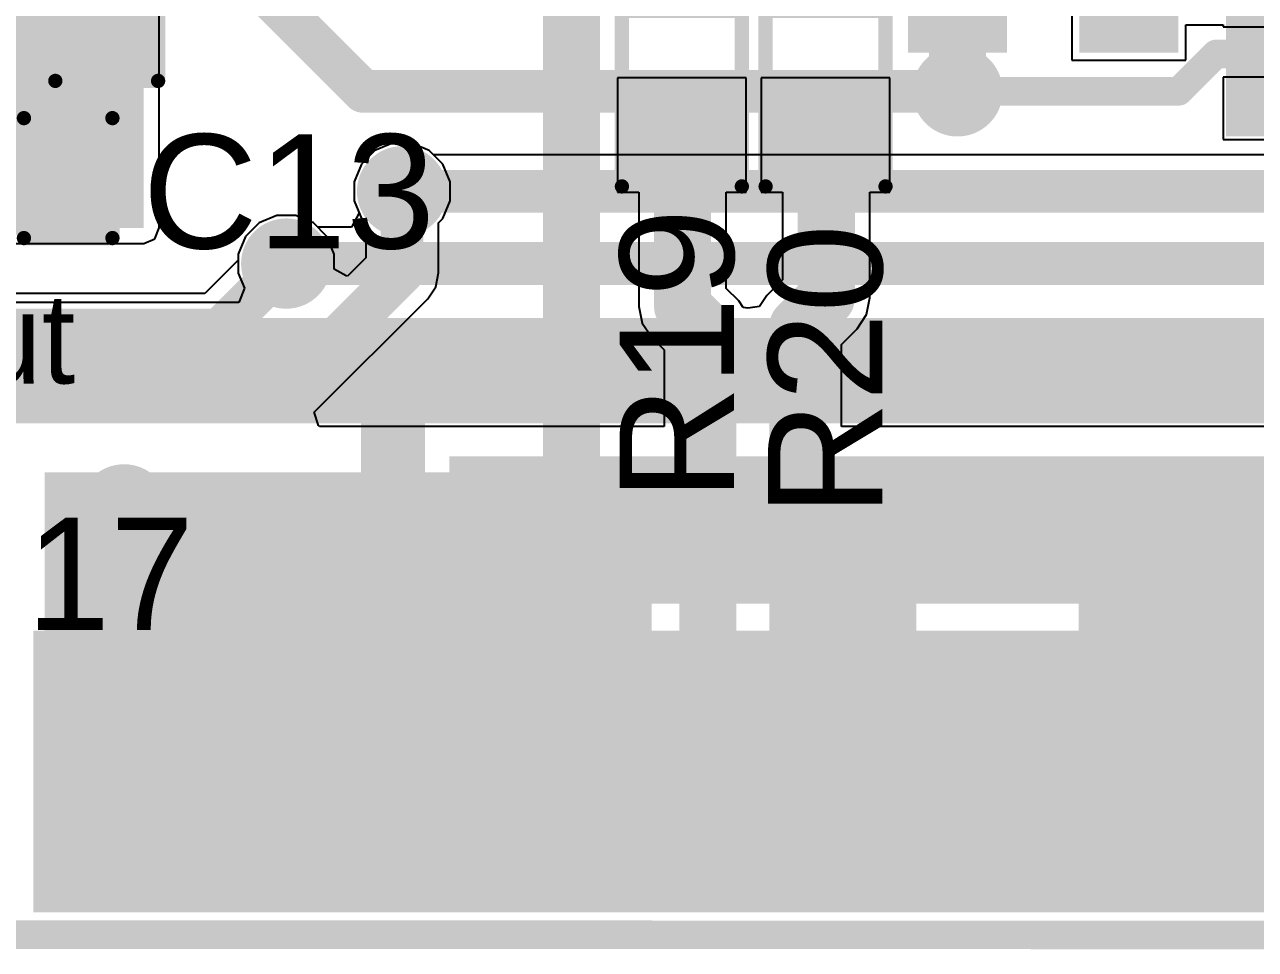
# Model space of a CAD drawing. Header units: millimetres. Extents: x 0 to 1.61, y -0.14 to 2.35.
# Drawn here: x 0.5442 to 0.9752, y -0.1371 to 0.1867 of the extents above; entities that cross this region are included whole.
import ezdxf

# ---------------------------------------------------------------- set-up
doc = ezdxf.new("R2010")
doc.units = ezdxf.units.MM
doc.header["$MEASUREMENT"] = 0
for name, color, linetype in [('BottomLayer', 5, 'Continuous'), ('BottomPaste', 16, 'Continuous'), ('BottomSolder', 6, 'Continuous'), ('Mechanical2', 216, 'Continuous'), ('TopLayer', 1, 'Continuous'), ('TopOverlay', 2, 'Continuous'), ('TopPaste', 8, 'Continuous'), ('TopSolder', 216, 'Continuous'), ('ViaHoleLayer', 16, 'Continuous')]:
    doc.layers.add(name, color=color, linetype=linetype)
doc.styles.add('Arial', font='', dxfattribs={"height": 0.2})
doc.styles.get('Arial').set_extended_font_data('Arial')

# ---------------------------------------------------------------- blocks, each defined once
blk = doc.blocks.new('C___0603_B_5')
at = {"layer": 'BottomLayer'}
for points in [[(-0.045, -0.0175), (-0.045, 0.0175), (-0.015, 0.0175), (-0.015, -0.0175)], [(0.015, -0.0175), (0.015, 0.0175), (0.045, 0.0175), (0.045, -0.0175)]]:
    blk.add_hatch(color=5, dxfattribs=at).paths.add_polyline_path(points)
at = {"layer": 'BottomPaste'}
for points in [[(-0.045, -0.0175), (-0.045, 0.0175), (-0.015, 0.0175), (-0.015, -0.0175)], [(0.015, -0.0175), (0.015, 0.0175), (0.045, 0.0175), (0.045, -0.0175)]]:
    blk.add_hatch(color=16, dxfattribs=at).paths.add_polyline_path(points)
at = {"layer": 'BottomSolder'}
for points in [[(-0.04736, -0.01986), (-0.04736, 0.01986), (-0.01264, 0.01986), (-0.01264, -0.01986)], [(0.01264, -0.01986), (0.01264, 0.01986), (0.04736, 0.01986), (0.04736, -0.01986)]]:
    blk.add_hatch(color=6, dxfattribs=at).paths.add_polyline_path(points)
blk = doc.blocks.new('R___0603_6')
at = {"layer": 'TopLayer'}
for points in [[(-0.015, 0.0175), (-0.015, -0.0175), (-0.045, -0.0175), (-0.045, 0.0175)], [(0.045, 0.0175), (0.045, -0.0175), (0.015, -0.0175), (0.015, 0.0175)]]:
    blk.add_hatch(color=1, dxfattribs=at).paths.add_polyline_path(points)
at = {"layer": 'TopPaste'}
for points in [[(-0.015, 0.0175), (-0.015, -0.0175), (-0.045, -0.0175), (-0.045, 0.0175)], [(0.045, 0.0175), (0.045, -0.0175), (0.015, -0.0175), (0.015, 0.0175)]]:
    blk.add_hatch(color=8, dxfattribs=at).paths.add_polyline_path(points)
at = {"layer": 'TopSolder'}
for points in [[(-0.011, 0.0215), (-0.011, -0.0215), (-0.049, -0.0215), (-0.049, 0.0215)], [(0.049, 0.0215), (0.049, -0.0215), (0.011, -0.0215), (0.011, 0.0215)]]:
    blk.add_hatch(color=216, dxfattribs=at).paths.add_polyline_path(points)
at = {"layer": 'TopOverlay', "const_width": 0.005}
for points in [[(-0.048, 0.021), (-0.048, -0.021)], [(-0.048, 0.021), (0.048, 0.021)], [(0.048, 0.021), (0.048, -0.021)], [(-0.048, -0.021), (0.048, -0.021)]]:
    blk.add_lwpolyline(points, dxfattribs=at)
at = {"layer": 'TopOverlay', "const_width": 0.0025}
for points in [[(-0.04925, 0.021, 1), (-0.04675, 0.021, 1)], [(-0.04925, 0.021, 1), (-0.04675, 0.021, 1)], [(0.04675, 0.021, 1), (0.04925, 0.021, 1)], [(0.04675, 0.021, 1), (0.04925, 0.021, 1)], [(-0.04925, -0.021, 1), (-0.04675, -0.021, 1)], [(-0.04925, -0.021, 1), (-0.04675, -0.021, 1)], [(0.04675, -0.021, 1), (0.04925, -0.021, 1)], [(0.04675, -0.021, 1), (0.04925, -0.021, 1)]]:
    blk.add_lwpolyline(points, format="xyb", close=True, dxfattribs=at)
blk = doc.blocks.new('R___0603_7')
at = {"layer": 'TopLayer'}
for points in [[(-0.015, 0.0175), (-0.015, -0.0175), (-0.045, -0.0175), (-0.045, 0.0175)], [(0.045, 0.0175), (0.045, -0.0175), (0.015, -0.0175), (0.015, 0.0175)]]:
    blk.add_hatch(color=1, dxfattribs=at).paths.add_polyline_path(points)
at = {"layer": 'TopPaste'}
for points in [[(-0.015, 0.0175), (-0.015, -0.0175), (-0.045, -0.0175), (-0.045, 0.0175)], [(0.045, 0.0175), (0.045, -0.0175), (0.015, -0.0175), (0.015, 0.0175)]]:
    blk.add_hatch(color=8, dxfattribs=at).paths.add_polyline_path(points)
at = {"layer": 'TopSolder'}
for points in [[(-0.011, 0.0215), (-0.011, -0.0215), (-0.049, -0.0215), (-0.049, 0.0215)], [(0.049, 0.0215), (0.049, -0.0215), (0.011, -0.0215), (0.011, 0.0215)]]:
    blk.add_hatch(color=216, dxfattribs=at).paths.add_polyline_path(points)
at = {"layer": 'TopOverlay', "const_width": 0.005}
for points in [[(-0.048, 0.021), (-0.048, -0.021)], [(-0.048, 0.021), (0.048, 0.021)], [(0.048, 0.021), (0.048, -0.021)], [(-0.048, -0.021), (0.048, -0.021)]]:
    blk.add_lwpolyline(points, dxfattribs=at)
at = {"layer": 'TopOverlay', "const_width": 0.0025}
for points in [[(-0.04925, 0.021, 1), (-0.04675, 0.021, 1)], [(-0.04925, 0.021, 1), (-0.04675, 0.021, 1)], [(0.04675, 0.021, 1), (0.04925, 0.021, 1)], [(0.04675, 0.021, 1), (0.04925, 0.021, 1)], [(-0.04925, -0.021, 1), (-0.04675, -0.021, 1)], [(-0.04925, -0.021, 1), (-0.04675, -0.021, 1)], [(0.04675, -0.021, 1), (0.04925, -0.021, 1)], [(0.04675, -0.021, 1), (0.04925, -0.021, 1)]]:
    blk.add_lwpolyline(points, format="xyb", close=True, dxfattribs=at)
blk = doc.blocks.new('C___0603_8')
at = {"layer": 'TopLayer'}
for points in [[(-0.015, 0.0175), (-0.015, -0.0175), (-0.045, -0.0175), (-0.045, 0.0175)], [(0.045, 0.0175), (0.045, -0.0175), (0.015, -0.0175), (0.015, 0.0175)]]:
    blk.add_hatch(color=1, dxfattribs=at).paths.add_polyline_path(points)
at = {"layer": 'TopPaste'}
for points in [[(-0.015, 0.0175), (-0.015, -0.0175), (-0.045, -0.0175), (-0.045, 0.0175)], [(0.045, 0.0175), (0.045, -0.0175), (0.015, -0.0175), (0.015, 0.0175)]]:
    blk.add_hatch(color=8, dxfattribs=at).paths.add_polyline_path(points)
at = {"layer": 'TopSolder'}
for points in [[(-0.01264, 0.01986), (-0.01264, -0.01986), (-0.04736, -0.01986), (-0.04736, 0.01986)], [(0.04736, 0.01986), (0.04736, -0.01986), (0.01264, -0.01986), (0.01264, 0.01986)]]:
    blk.add_hatch(color=216, dxfattribs=at).paths.add_polyline_path(points)
at = {"layer": 'TopOverlay', "const_width": 0.005}
for points in [[(-0.049, 0.021), (-0.018, 0.021)], [(-0.049, -0.021), (-0.049, 0.021)], [(0.018, 0.021), (0.049, 0.021)], [(0.049, -0.021), (0.049, 0.021)], [(-0.049, -0.021), (-0.018, -0.021)], [(0.018, -0.021), (0.049, -0.021)]]:
    blk.add_lwpolyline(points, dxfattribs=at)
at = {"layer": 'TopOverlay', "const_width": 0.0025}
for points in [[(-0.05025, 0.021, 1), (-0.04775, 0.021, 1)], [(-0.05025, 0.021, 1), (-0.04775, 0.021, 1)], [(-0.01925, 0.021, 1), (-0.01675, 0.021, 1)], [(0.01675, 0.021, 1), (0.01925, 0.021, 1)], [(0.04775, 0.021, 1), (0.05025, 0.021, 1)], [(0.04775, 0.021, 1), (0.05025, 0.021, 1)], [(-0.05025, -0.021, 1), (-0.04775, -0.021, 1)], [(-0.05025, -0.021, 1), (-0.04775, -0.021, 1)], [(-0.01925, -0.021, 1), (-0.01675, -0.021, 1)], [(0.01675, -0.021, 1), (0.01925, -0.021, 1)], [(0.04775, -0.021, 1), (0.05025, -0.021, 1)], [(0.04775, -0.021, 1), (0.05025, -0.021, 1)]]:
    blk.add_lwpolyline(points, format="xyb", close=True, dxfattribs=at)
blk = doc.blocks.new('MINI_PCIE_PAD_14')
at = {"layer": 'BottomLayer'}
for points in [[(0.38189, 0.04528), (0.40551, 0.04528), (0.40551, -0.04528), (0.38189, -0.04528)], [(0.41339, 0.04528), (0.43701, 0.04528), (0.43701, -0.04528), (0.41339, -0.04528)], [(0.44488, 0.04528), (0.4685, 0.04528), (0.4685, -0.04528), (0.44488, -0.04528)], [(0.47638, 0.04528), (0.5, 0.04528), (0.5, -0.04528), (0.47638, -0.04528)], [(0.50787, 0.04528), (0.5315, 0.04528), (0.5315, -0.04528), (0.50787, -0.04528)], [(0.53937, 0.04528), (0.56299, 0.04528), (0.56299, -0.04528), (0.53937, -0.04528)], [(0.57087, 0.04528), (0.59449, 0.04528), (0.59449, -0.04528), (0.57087, -0.04528)], [(0.60236, 0.04528), (0.62598, 0.04528), (0.62598, -0.04528), (0.60236, -0.04528)], [(0.63386, 0.04528), (0.65748, 0.04528), (0.65748, -0.04528), (0.63386, -0.04528)], [(0.66535, 0.04528), (0.68898, 0.04528), (0.68898, -0.04528), (0.66535, -0.04528)], [(0.69685, 0.04528), (0.72047, 0.04528), (0.72047, -0.04528), (0.69685, -0.04528)], [(0.72835, 0.04528), (0.75197, 0.04528), (0.75197, -0.04528), (0.72835, -0.04528)], [(0.75984, 0.04528), (0.78346, 0.04528), (0.78346, -0.04528), (0.75984, -0.04528)]]:
    blk.add_hatch(color=5, dxfattribs=at).paths.add_polyline_path(points)
at = {"layer": 'BottomPaste'}
for points in [[(0.38189, 0.04528), (0.40551, 0.04528), (0.40551, -0.04528), (0.38189, -0.04528)], [(0.41339, 0.04528), (0.43701, 0.04528), (0.43701, -0.04528), (0.41339, -0.04528)], [(0.44488, 0.04528), (0.4685, 0.04528), (0.4685, -0.04528), (0.44488, -0.04528)], [(0.47638, 0.04528), (0.5, 0.04528), (0.5, -0.04528), (0.47638, -0.04528)], [(0.50787, 0.04528), (0.5315, 0.04528), (0.5315, -0.04528), (0.50787, -0.04528)], [(0.53937, 0.04528), (0.56299, 0.04528), (0.56299, -0.04528), (0.53937, -0.04528)], [(0.57087, 0.04528), (0.59449, 0.04528), (0.59449, -0.04528), (0.57087, -0.04528)], [(0.60236, 0.04528), (0.62598, 0.04528), (0.62598, -0.04528), (0.60236, -0.04528)], [(0.63386, 0.04528), (0.65748, 0.04528), (0.65748, -0.04528), (0.63386, -0.04528)], [(0.66535, 0.04528), (0.68898, 0.04528), (0.68898, -0.04528), (0.66535, -0.04528)], [(0.69685, 0.04528), (0.72047, 0.04528), (0.72047, -0.04528), (0.69685, -0.04528)], [(0.72835, 0.04528), (0.75197, 0.04528), (0.75197, -0.04528), (0.72835, -0.04528)], [(0.75984, 0.04528), (0.78346, 0.04528), (0.78346, -0.04528), (0.75984, -0.04528)]]:
    blk.add_hatch(color=16, dxfattribs=at).paths.add_polyline_path(points)
at = {"layer": 'BottomSolder'}
for points in [[(0.37789, 0.04928), (0.40951, 0.04928), (0.40951, -0.04928), (0.37789, -0.04928)], [(0.40939, 0.04928), (0.44101, 0.04928), (0.44101, -0.04928), (0.40939, -0.04928)], [(0.44088, 0.04928), (0.4725, 0.04928), (0.4725, -0.04928), (0.44088, -0.04928)], [(0.47238, 0.04928), (0.504, 0.04928), (0.504, -0.04928), (0.47238, -0.04928)], [(0.50387, 0.04928), (0.5355, 0.04928), (0.5355, -0.04928), (0.50387, -0.04928)], [(0.53537, 0.04928), (0.56699, 0.04928), (0.56699, -0.04928), (0.53537, -0.04928)], [(0.56687, 0.04928), (0.59849, 0.04928), (0.59849, -0.04928), (0.56687, -0.04928)], [(0.59836, 0.04928), (0.62998, 0.04928), (0.62998, -0.04928), (0.59836, -0.04928)], [(0.62986, 0.04928), (0.66148, 0.04928), (0.66148, -0.04928), (0.62986, -0.04928)], [(0.66135, 0.04928), (0.69298, 0.04928), (0.69298, -0.04928), (0.66135, -0.04928)], [(0.69285, 0.04928), (0.72447, 0.04928), (0.72447, -0.04928), (0.69285, -0.04928)], [(0.72435, 0.04928), (0.75597, 0.04928), (0.75597, -0.04928), (0.72435, -0.04928)], [(0.75584, 0.04928), (0.78746, 0.04928), (0.78746, -0.04928), (0.75584, -0.04928)], [(0.78734, 0.04928), (0.81896, 0.04928), (0.81896, -0.04928), (0.78734, -0.04928)]]:
    blk.add_hatch(color=6, dxfattribs=at).paths.add_polyline_path(points)
at = {"layer": 'TopLayer'}
for points in [[(0.36614, 0.04528), (0.38976, 0.04528), (0.38976, -0.04528), (0.36614, -0.04528)], [(0.39764, 0.04528), (0.42126, 0.04528), (0.42126, -0.04528), (0.39764, -0.04528)], [(0.42913, 0.04528), (0.45276, 0.04528), (0.45276, -0.04528), (0.42913, -0.04528)], [(0.46063, 0.04528), (0.48425, 0.04528), (0.48425, -0.04528), (0.46063, -0.04528)], [(0.49213, 0.04528), (0.51575, 0.04528), (0.51575, -0.04528), (0.49213, -0.04528)], [(0.52362, 0.04528), (0.54724, 0.04528), (0.54724, -0.04528), (0.52362, -0.04528)], [(0.55512, 0.04528), (0.57874, 0.04528), (0.57874, -0.04528), (0.55512, -0.04528)], [(0.58661, 0.04528), (0.61024, 0.04528), (0.61024, -0.04528), (0.58661, -0.04528)], [(0.61811, 0.04528), (0.64173, 0.04528), (0.64173, -0.04528), (0.61811, -0.04528)], [(0.64961, 0.04528), (0.67323, 0.04528), (0.67323, -0.04528), (0.64961, -0.04528)], [(0.70472, -0.04528), (0.6811, -0.04528), (0.6811, 0.04528), (0.70472, 0.04528)], [(0.73622, -0.04528), (0.7126, -0.04528), (0.7126, 0.04528), (0.73622, 0.04528)], [(0.76772, -0.04528), (0.74409, -0.04528), (0.74409, 0.04528), (0.76772, 0.04528)], [(0.79921, -0.04528), (0.77559, -0.04528), (0.77559, 0.04528), (0.79921, 0.04528)]]:
    blk.add_hatch(color=1, dxfattribs=at).paths.add_polyline_path(points)
at = {"layer": 'TopPaste'}
for points in [[(0.36614, 0.04528), (0.38976, 0.04528), (0.38976, -0.04528), (0.36614, -0.04528)], [(0.39764, 0.04528), (0.42126, 0.04528), (0.42126, -0.04528), (0.39764, -0.04528)], [(0.42913, 0.04528), (0.45276, 0.04528), (0.45276, -0.04528), (0.42913, -0.04528)], [(0.46063, 0.04528), (0.48425, 0.04528), (0.48425, -0.04528), (0.46063, -0.04528)], [(0.49213, 0.04528), (0.51575, 0.04528), (0.51575, -0.04528), (0.49213, -0.04528)], [(0.52362, 0.04528), (0.54724, 0.04528), (0.54724, -0.04528), (0.52362, -0.04528)], [(0.55512, 0.04528), (0.57874, 0.04528), (0.57874, -0.04528), (0.55512, -0.04528)], [(0.58661, 0.04528), (0.61024, 0.04528), (0.61024, -0.04528), (0.58661, -0.04528)], [(0.61811, 0.04528), (0.64173, 0.04528), (0.64173, -0.04528), (0.61811, -0.04528)], [(0.64961, 0.04528), (0.67323, 0.04528), (0.67323, -0.04528), (0.64961, -0.04528)], [(0.70472, -0.04528), (0.6811, -0.04528), (0.6811, 0.04528), (0.70472, 0.04528)], [(0.73622, -0.04528), (0.7126, -0.04528), (0.7126, 0.04528), (0.73622, 0.04528)], [(0.76772, -0.04528), (0.74409, -0.04528), (0.74409, 0.04528), (0.76772, 0.04528)], [(0.79921, -0.04528), (0.77559, -0.04528), (0.77559, 0.04528), (0.79921, 0.04528)]]:
    blk.add_hatch(color=8, dxfattribs=at).paths.add_polyline_path(points)
at = {"layer": 'TopSolder'}
for points in [[(0.36214, 0.04928), (0.39376, 0.04928), (0.39376, -0.04928), (0.36214, -0.04928)], [(0.39364, 0.04928), (0.42526, 0.04928), (0.42526, -0.04928), (0.39364, -0.04928)], [(0.42513, 0.04928), (0.45676, 0.04928), (0.45676, -0.04928), (0.42513, -0.04928)], [(0.45663, 0.04928), (0.48825, 0.04928), (0.48825, -0.04928), (0.45663, -0.04928)], [(0.48813, 0.04928), (0.51975, 0.04928), (0.51975, -0.04928), (0.48813, -0.04928)], [(0.51962, 0.04928), (0.55124, 0.04928), (0.55124, -0.04928), (0.51962, -0.04928)], [(0.55112, 0.04928), (0.58274, 0.04928), (0.58274, -0.04928), (0.55112, -0.04928)], [(0.58261, 0.04928), (0.61424, 0.04928), (0.61424, -0.04928), (0.58261, -0.04928)], [(0.61411, 0.04928), (0.64573, 0.04928), (0.64573, -0.04928), (0.61411, -0.04928)], [(0.64561, 0.04928), (0.67723, 0.04928), (0.67723, -0.04928), (0.64561, -0.04928)], [(0.70872, -0.04928), (0.6771, -0.04928), (0.6771, 0.04928), (0.70872, 0.04928)], [(0.74022, -0.04928), (0.7086, -0.04928), (0.7086, 0.04928), (0.74022, 0.04928)], [(0.77172, -0.04928), (0.74009, -0.04928), (0.74009, 0.04928), (0.77172, 0.04928)], [(0.80321, -0.04928), (0.77159, -0.04928), (0.77159, 0.04928), (0.80321, 0.04928)]]:
    blk.add_hatch(color=216, dxfattribs=at).paths.add_polyline_path(points)
at = {"layer": 'TopOverlay', "const_width": 0.005}
blk.add_lwpolyline([(0.34254, -0.05709), (0.97047, -0.05709)], dxfattribs=at)
at = {"layer": 'TopOverlay'}
blk.add_text('Cutout', height=0.031496, rotation=360, dxfattribs=at).set_placement((0.25272, 0.13587))
blk.add_text('17', height=0.03937, dxfattribs=at).set_placement((0.35981, 0.04952))
blk = doc.blocks.new('VSSOP_8_2_2_3_0_5__B_18')
at = {"layer": 'BottomLayer'}
for points in [[(-0.07677, 0.02362), (-0.07677, 0.03543), (-0.04528, 0.03543), (-0.04528, 0.02362)], [(0.04528, 0.02362), (0.04528, 0.03543), (0.07677, 0.03543), (0.07677, 0.02362)], [(-0.07677, 0.00394), (-0.07677, 0.01575), (-0.04528, 0.01575), (-0.04528, 0.00394)], [(0.04528, 0.00394), (0.04528, 0.01575), (0.07677, 0.01575), (0.07677, 0.00394)], [(-0.07677, -0.01575), (-0.07677, -0.00394), (-0.04528, -0.00394), (-0.04528, -0.01575)], [(0.04528, -0.01575), (0.04528, -0.00394), (0.07677, -0.00394), (0.07677, -0.01575)], [(-0.07677, -0.03543), (-0.07677, -0.02362), (-0.04528, -0.02362), (-0.04528, -0.03543)], [(0.04528, -0.03543), (0.04528, -0.02362), (0.07677, -0.02362), (0.07677, -0.03543)]]:
    blk.add_hatch(color=5, dxfattribs=at).paths.add_polyline_path(points)
at = {"layer": 'BottomPaste'}
for points in [[(-0.07677, 0.02362), (-0.07677, 0.03543), (-0.04528, 0.03543), (-0.04528, 0.02362)], [(0.04528, 0.02362), (0.04528, 0.03543), (0.07677, 0.03543), (0.07677, 0.02362)], [(-0.07677, 0.00394), (-0.07677, 0.01575), (-0.04528, 0.01575), (-0.04528, 0.00394)], [(0.04528, 0.00394), (0.04528, 0.01575), (0.07677, 0.01575), (0.07677, 0.00394)], [(-0.07677, -0.01575), (-0.07677, -0.00394), (-0.04528, -0.00394), (-0.04528, -0.01575)], [(0.04528, -0.01575), (0.04528, -0.00394), (0.07677, -0.00394), (0.07677, -0.01575)], [(-0.07677, -0.03543), (-0.07677, -0.02362), (-0.04528, -0.02362), (-0.04528, -0.03543)], [(0.04528, -0.03543), (0.04528, -0.02362), (0.07677, -0.02362), (0.07677, -0.03543)]]:
    blk.add_hatch(color=16, dxfattribs=at).paths.add_polyline_path(points)
at = {"layer": 'BottomSolder'}
for points in [[(-0.08077, 0.01962), (-0.08077, 0.03943), (-0.04128, 0.03943), (-0.04128, 0.01962)], [(0.04128, 0.01962), (0.04128, 0.03943), (0.08077, 0.03943), (0.08077, 0.01962)], [(-0.08077, -0.00006), (-0.08077, 0.01975), (-0.04128, 0.01975), (-0.04128, -0.00006)], [(0.04128, -0.00006), (0.04128, 0.01975), (0.08077, 0.01975), (0.08077, -0.00006)], [(-0.08077, -0.01975), (-0.08077, 0.00006), (-0.04128, 0.00006), (-0.04128, -0.01975)], [(0.04128, -0.01975), (0.04128, 0.00006), (0.08077, 0.00006), (0.08077, -0.01975)], [(-0.08077, -0.03943), (-0.08077, -0.01962), (-0.04128, -0.01962), (-0.04128, -0.03943)], [(0.04128, -0.03943), (0.04128, -0.01962), (0.08077, -0.01962), (0.08077, -0.03943)]]:
    blk.add_hatch(color=6, dxfattribs=at).paths.add_polyline_path(points)
blk = doc.blocks.new('SOT_723_37')
at = {"layer": 'TopLayer'}
for points in [[(-0.00984, 0.0315), (0.00984, 0.0315), (0.00984, 0.01378), (-0.00984, 0.01378)], [(-0.02559, -0.01378), (-0.00591, -0.01378), (-0.00591, -0.0315), (-0.02559, -0.0315)], [(0.00591, -0.01378), (0.02559, -0.01378), (0.02559, -0.0315), (0.00591, -0.0315)]]:
    blk.add_hatch(color=1, dxfattribs=at).paths.add_polyline_path(points)
at = {"layer": 'TopPaste'}
for points in [[(-0.00984, 0.0315), (0.00984, 0.0315), (0.00984, 0.01378), (-0.00984, 0.01378)], [(-0.02559, -0.01378), (-0.00591, -0.01378), (-0.00591, -0.0315), (-0.02559, -0.0315)], [(0.00591, -0.01378), (0.02559, -0.01378), (0.02559, -0.0315), (0.00591, -0.0315)]]:
    blk.add_hatch(color=8, dxfattribs=at).paths.add_polyline_path(points)
at = {"layer": 'TopSolder'}
for points in [[(-0.01384, 0.0355), (0.01384, 0.0355), (0.01384, 0.00978), (-0.01384, 0.00978)], [(-0.02959, -0.00978), (-0.00191, -0.00978), (-0.00191, -0.0355), (-0.02959, -0.0355)], [(0.00191, -0.00978), (0.02959, -0.00978), (0.02959, -0.0355), (0.00191, -0.0355)]]:
    blk.add_hatch(color=216, dxfattribs=at).paths.add_polyline_path(points)
at = {"layer": 'TopOverlay', "const_width": 0.005}
for points in [[(-0.025, -0.006), (-0.025, 0.025)], [(-0.015, 0.025), (-0.025, 0.025)], [(-0.025, -0.006), (-0.025, 0.025)], [(-0.015, 0.025), (-0.025, 0.025)], [(0.025, 0.025), (0.015, 0.025)], [(0.025, -0.006), (0.025, 0.025)], [(-0.037, -0.026), (-0.037, -0.016)], [(-0.032, -0.021), (-0.037, -0.016)], [(0.001, -0.016), (-0.001, -0.016)], [(-0.037, -0.026), (-0.032, -0.021)]]:
    blk.add_lwpolyline(points, dxfattribs=at)
at = {"layer": 'TopOverlay', "const_width": 0.0025}
for points in [[(-0.02625, 0.025, 1), (-0.02375, 0.025, 1)], [(-0.02625, 0.025, 1), (-0.02375, 0.025, 1)], [(-0.02625, 0.025, 1), (-0.02375, 0.025, 1)], [(-0.02625, 0.025, 1), (-0.02375, 0.025, 1)], [(-0.01625, 0.025, 1), (-0.01375, 0.025, 1)], [(-0.01625, 0.025, 1), (-0.01375, 0.025, 1)], [(0.01375, 0.025, 1), (0.01625, 0.025, 1)], [(0.02375, 0.025, 1), (0.02625, 0.025, 1)], [(0.02375, 0.025, 1), (0.02625, 0.025, 1)], [(-0.02625, -0.006, 1), (-0.02375, -0.006, 1)], [(-0.02625, -0.006, 1), (-0.02375, -0.006, 1)], [(0.02375, -0.006, 1), (0.02625, -0.006, 1)], [(-0.03825, -0.016, 1), (-0.03575, -0.016, 1)], [(-0.03825, -0.016, 1), (-0.03575, -0.016, 1)], [(-0.00225, -0.016, 1), (0.00025, -0.016, 1)], [(-0.00025, -0.016, 1), (0.00225, -0.016, 1)], [(-0.03325, -0.021, 1), (-0.03075, -0.021, 1)], [(-0.03325, -0.021, 1), (-0.03075, -0.021, 1)], [(-0.03825, -0.026, 1), (-0.03575, -0.026, 1)], [(-0.03825, -0.026, 1), (-0.03575, -0.026, 1)]]:
    blk.add_lwpolyline(points, format="xyb", close=True, dxfattribs=at)
blk = doc.blocks.new('DFN1006_2L__45')
at = {"layer": 'TopLayer'}
for points in [[(-0.02756, 0.01299), (-0.00591, 0.01299), (-0.00591, -0.01299), (-0.02756, -0.01299)], [(0.00591, 0.01299), (0.02756, 0.01299), (0.02756, -0.01299), (0.00591, -0.01299)]]:
    blk.add_hatch(color=1, dxfattribs=at).paths.add_polyline_path(points)
at = {"layer": 'TopOverlay'}
blk.add_hatch(color=2, dxfattribs=at).paths.add_polyline_path([(-0.04494, -0.01993), (-0.03194, -0.01993), (-0.03194, 0.02007), (-0.04494, 0.02007)])
at = {"layer": 'TopPaste'}
for points in [[(-0.02756, 0.01299), (-0.00591, 0.01299), (-0.00591, -0.01299), (-0.02756, -0.01299)], [(0.00591, 0.01299), (0.02756, 0.01299), (0.02756, -0.01299), (0.00591, -0.01299)]]:
    blk.add_hatch(color=8, dxfattribs=at).paths.add_polyline_path(points)
at = {"layer": 'TopSolder'}
for points in [[(-0.03156, 0.01699), (-0.00191, 0.01699), (-0.00191, -0.01699), (-0.03156, -0.01699)], [(0.00191, 0.01699), (0.03156, 0.01699), (0.03156, -0.01699), (0.00191, -0.01699)]]:
    blk.add_hatch(color=216, dxfattribs=at).paths.add_polyline_path(points)
at = {"layer": 'TopOverlay', "const_width": 0.005}
for points in [[(0.032, 0.018), (-0.032, 0.018)], [(-0.032, -0.018), (-0.032, 0.018)], [(0.032, -0.018), (0.032, 0.018)], [(0.032, -0.018), (-0.032, -0.018)]]:
    blk.add_lwpolyline(points, dxfattribs=at)
at = {"layer": 'TopOverlay', "const_width": 0.0025}
for points in [[(-0.03325, 0.018, 1), (-0.03075, 0.018, 1)], [(-0.03325, 0.018, 1), (-0.03075, 0.018, 1)], [(0.03075, 0.018, 1), (0.03325, 0.018, 1)], [(0.03075, 0.018, 1), (0.03325, 0.018, 1)], [(-0.03325, -0.018, 1), (-0.03075, -0.018, 1)], [(-0.03325, -0.018, 1), (-0.03075, -0.018, 1)], [(0.03075, -0.018, 1), (0.03325, -0.018, 1)], [(0.03075, -0.018, 1), (0.03325, -0.018, 1)]]:
    blk.add_lwpolyline(points, format="xyb", close=True, dxfattribs=at)

msp = doc.modelspace()

# ---------------------------------------------------------------- hatches: boundary and pattern name
at = {"layer": 'BottomLayer'}
h = msp.add_hatch(color=5, dxfattribs=at)
edge = h.paths.add_edge_path()
edge.add_arc((0.87092, 0.16338), 0.01181, 0, 360)
h = msp.add_hatch(color=5, dxfattribs=at)
edge = h.paths.add_edge_path()
edge.add_arc((0.67636, 0.12837), 0.01181, 0, 360)
h = msp.add_hatch(color=5, dxfattribs=at)
edge = h.paths.add_edge_path()
edge.add_arc((0.63579, 0.10307), 0.01181, 0, 360)
for points in [[(0.32187, 0.04712), (1.03564, 0.04712), (1.03564, 0.084), (0.32187, 0.084)], [(0.69291, -0.12008), (0.74803, -0.12008), (0.74803, 0.0356), (0.69291, 0.0356)], [(1.05118, -0.016), (1.05118, 0.0356), (0.69391, 0.0356), (0.69391, -0.016)], [(0.91339, -0.12008), (1, -0.12008), (1, 0), (0.91339, 0)]]:
    msp.add_hatch(color=5, dxfattribs=at).paths.add_polyline_path(points)
h = msp.add_hatch(color=5, dxfattribs=at)
edge = h.paths.add_edge_path()
edge.add_arc((0.579, 0.017), 0.01181, 0, 360)
h = msp.add_hatch(color=5, dxfattribs=at)
edge = h.paths.add_edge_path()
edge.add_arc((0.73572, 0.017), 0.01181, 0, 360)
h = msp.add_hatch(color=5, dxfattribs=at)
edge = h.paths.add_edge_path()
edge.add_arc((0.9252, 0.01642), 0.01181, 0, 360)
at = {"layer": 'BottomSolder'}
h = msp.add_hatch(color=6, dxfattribs=at)
edge = h.paths.add_edge_path()
edge.add_arc((0.87092, 0.16338), 0.01581, 0, 360)
h = msp.add_hatch(color=6, dxfattribs=at)
edge = h.paths.add_edge_path()
edge.add_arc((0.67636, 0.12837), 0.01581, 0, 360)
h = msp.add_hatch(color=6, dxfattribs=at)
edge = h.paths.add_edge_path()
edge.add_arc((0.63579, 0.10307), 0.01581, 0, 360)
h = msp.add_hatch(color=6, dxfattribs=at)
edge = h.paths.add_edge_path()
edge.add_arc((0.579, 0.017), 0.01581, 0, 360)
h = msp.add_hatch(color=6, dxfattribs=at)
edge = h.paths.add_edge_path()
edge.add_arc((0.73572, 0.017), 0.01581, 0, 360)
h = msp.add_hatch(color=6, dxfattribs=at)
edge = h.paths.add_edge_path()
edge.add_arc((0.9252, 0.01642), 0.01581, 0, 360)
at = {"layer": 'TopLayer'}
for points in [[(0.5267, 0.11554), (0.58591, 0.11554), (0.58591, 0.19313), (0.5267, 0.19313)], [(0.55118, -0.12008), (0.76378, -0.12008), (0.76378, 0.03), (0.55118, 0.03)]]:
    msp.add_hatch(color=1, dxfattribs=at).paths.add_polyline_path(points)
h = msp.add_hatch(color=1, dxfattribs=at)
edge = h.paths.add_edge_path()
edge.add_arc((0.87092, 0.16338), 0.01181, 0, 360)
h = msp.add_hatch(color=1, dxfattribs=at)
edge = h.paths.add_edge_path()
edge.add_arc((0.67636, 0.12837), 0.01181, 0, 360)
h = msp.add_hatch(color=1, dxfattribs=at)
edge = h.paths.add_edge_path()
edge.add_arc((0.63579, 0.10307), 0.01181, 0, 360)
h = msp.add_hatch(color=1, dxfattribs=at)
edge = h.paths.add_edge_path()
edge.add_arc((0.579, 0.017), 0.01181, 0, 360)
h = msp.add_hatch(color=1, dxfattribs=at)
edge = h.paths.add_edge_path()
edge.add_arc((0.73572, 0.017), 0.01181, 0, 360)
h = msp.add_hatch(color=1, dxfattribs=at)
edge = h.paths.add_edge_path()
edge.add_arc((0.9252, 0.01642), 0.01181, 0, 360)
at = {"layer": 'TopSolder'}
h = msp.add_hatch(color=216, dxfattribs=at)
edge = h.paths.add_edge_path()
edge.add_arc((0.87092, 0.16338), 0.01581, 0, 360)
h = msp.add_hatch(color=216, dxfattribs=at)
edge = h.paths.add_edge_path()
edge.add_arc((0.67636, 0.12837), 0.01581, 0, 360)
h = msp.add_hatch(color=216, dxfattribs=at)
edge = h.paths.add_edge_path()
edge.add_arc((0.63579, 0.10307), 0.01581, 0, 360)
h = msp.add_hatch(color=216, dxfattribs=at)
edge = h.paths.add_edge_path()
edge.add_arc((0.579, 0.017), 0.01581, 0, 360)
h = msp.add_hatch(color=216, dxfattribs=at)
edge = h.paths.add_edge_path()
edge.add_arc((0.73572, 0.017), 0.01581, 0, 360)
h = msp.add_hatch(color=216, dxfattribs=at)
edge = h.paths.add_edge_path()
edge.add_arc((0.9252, 0.01642), 0.01581, 0, 360)
at = {"layer": 'ViaHoleLayer'}
h = msp.add_hatch(color=16, dxfattribs=at)
edge = h.paths.add_edge_path()
edge.add_arc((0.87092, 0.16338), 0.00591, 0, 360)
h = msp.add_hatch(color=16, dxfattribs=at)
edge = h.paths.add_edge_path()
edge.add_arc((0.67636, 0.12837), 0.00591, 0, 360)
h = msp.add_hatch(color=16, dxfattribs=at)
edge = h.paths.add_edge_path()
edge.add_arc((0.63579, 0.10307), 0.00591, 0, 360)
h = msp.add_hatch(color=16, dxfattribs=at)
edge = h.paths.add_edge_path()
edge.add_arc((0.579, 0.017), 0.00591, 0, 360)
h = msp.add_hatch(color=16, dxfattribs=at)
edge = h.paths.add_edge_path()
edge.add_arc((0.73572, 0.017), 0.00591, 0, 360)
h = msp.add_hatch(color=16, dxfattribs=at)
edge = h.paths.add_edge_path()
edge.add_arc((0.9252, 0.01642), 0.00591, 0, 360)

# ---------------------------------------------------------------- linework, layer by layer
at = {"layer": 'BottomLayer'}
for p, q in [((0.91092, 0.21934), (0.91092, 0.17434)), ((0.95092, 0.17434), (0.95092, 0.18665)), ((0.95092, 0.18665), (0.96393, 0.18665)), ((0.96393, 0.18665), (0.96393, 0.18594)), ((0.96393, 0.18594), (1.00543, 0.18594)), ((0.91092, 0.17434), (0.95092, 0.17434)), ((1.00543, 0.16838), (0.96393, 0.16838)), ((0.96393, 0.16838), (0.96393, 0.14657)), ((0.66684, 0.14263), (0.66211, 0.1379)), ((0.67302, 0.14519), (0.66684, 0.14263)), ((0.6797, 0.14519), (0.67302, 0.14519)), ((0.68588, 0.14263), (0.6797, 0.14519)), ((0.68739, 0.14112), (0.68588, 0.14263)), ((0.96393, 0.14657), (0.98341, 0.14657)), ((0.98578, 0.14112), (0.68739, 0.14112)), ((0.66211, 0.1379), (0.65955, 0.13172)), ((0.65955, 0.13172), (0.65955, 0.12503)), ((0.65955, 0.12503), (0.66129, 0.12082)), ((0.66129, 0.12082), (0.65861, 0.11582)), ((0.62627, 0.11733), (0.62154, 0.1126)), ((0.63245, 0.11989), (0.62627, 0.11733)), ((0.63913, 0.11989), (0.63245, 0.11989)), ((0.64531, 0.11733), (0.63913, 0.11989)), ((0.64682, 0.11582), (0.64531, 0.11733)), ((0.62154, 0.1126), (0.61898, 0.10642)), ((0.65861, 0.11582), (0.64682, 0.11582)), ((0.61898, 0.10642), (0.61898, 0.09973)), ((0.61898, 0.09973), (0.62118, 0.09441)), ((0.62118, 0.09441), (0.61914, 0.08941)), ((0.61914, 0.08941), (0.32187, 0.08941))]:
    msp.add_line(p, q, dxfattribs=at)
for points, const_width in [([(0.61041, 0.21577), (0.6628, 0.16338)], 0.015), ([(0.87092, 0.16338), (0.87092, 0.19684)], 0.02), ([(0.94838, 0.16338), (0.96148, 0.17648)], 0.01), ([(0.96148, 0.17648), (0.984, 0.17648)], 0.01), ([(0.6628, 0.16338), (0.87092, 0.16338)], 0.015), ([(0.87092, 0.16338), (0.94838, 0.16338)], 0.01), ([(0.67636, 0.12837), (0.9953, 0.12837)], 0.015), ([(0.63579, 0.10307), (1.0126, 0.10307)], 0.015), ([(0.67323, -0.0748), (0.67323, 0.066)], 0.02244), ([(0.57887, 0.01687), (0.579, 0.017)], 0.02165), ([(0.57887, -0.07467), (0.57887, 0.01687)], 0.02165), ([(0.7047, 0.01219), (0.70893, 0.01642)], 0.02165), ([(0.83071, 0.01642), (0.9252, 0.01642)], 0.02362), ([(0.83071, -0.0748), (0.83071, 0.01642)], 0.02165), ([(0.9252, 0.01642), (1.02226, 0.01642)], 0.02362), ([(0.9252, -0.0748), (0.9252, 0.01642)], 0.02165), ([(0.7047, -0.07478), (0.7047, 0.01219)], 0.02165), ([(0.57874, -0.0748), (0.57887, -0.07467)], 0.02165), ([(0.7047, -0.07478), (0.70472, -0.0748)], 0.02165)]:
    msp.add_lwpolyline(points, dxfattribs=dict(at, const_width=const_width))
for points, const_width in [([(0.95898, 0.17648, 1), (0.96398, 0.17648, 1)], 0.005), ([(0.95898, 0.17648, 1), (0.96398, 0.17648, 1)], 0.005), ([(0.86592, 0.16338, 1), (0.87592, 0.16338, 1)], 0.01), ([(0.65905, 0.16338, 1), (0.66655, 0.16338, 1)], 0.0075), ([(0.65905, 0.16338, 1), (0.66655, 0.16338, 1)], 0.0075), ([(0.86717, 0.16338, 1), (0.87467, 0.16338, 1)], 0.0075), ([(0.86842, 0.16338, 1), (0.87342, 0.16338, 1)], 0.005), ([(0.94588, 0.16338, 1), (0.95088, 0.16338, 1)], 0.005), ([(0.94588, 0.16338, 1), (0.95088, 0.16338, 1)], 0.005), ([(0.67261, 0.12837, 1), (0.68011, 0.12837, 1)], 0.0075), ([(0.63204, 0.10307, 1), (0.63954, 0.10307, 1)], 0.0075), ([(0.66762, 0.066, 1), (0.67884, 0.066, 1)], 0.01122), ([(0.57346, 0.01687, 1), (0.58428, 0.01687, 1)], 0.01083), ([(0.57346, 0.01687, 1), (0.58428, 0.01687, 1)], 0.01083), ([(0.57359, 0.017, 1), (0.58441, 0.017, 1)], 0.01083), ([(0.70352, 0.01642, 1), (0.71434, 0.01642, 1)], 0.01083), ([(0.8248, 0.01642, 1), (0.83661, 0.01642, 1)], 0.01181), ([(0.8253, 0.01642, 1), (0.83612, 0.01642, 1)], 0.01083), ([(0.91929, 0.01642, 1), (0.9311, 0.01642, 1)], 0.01181), ([(0.91929, 0.01642, 1), (0.9311, 0.01642, 1)], 0.01181), ([(0.91978, 0.01642, 1), (0.93061, 0.01642, 1)], 0.01083), ([(0.69929, 0.01219, 1), (0.71011, 0.01219, 1)], 0.01083), ([(0.69929, 0.01219, 1), (0.71011, 0.01219, 1)], 0.01083), ([(0.57333, -0.0748, 1), (0.58415, -0.0748, 1)], 0.01083), ([(0.57346, -0.07467, 1), (0.58428, -0.07467, 1)], 0.01083), ([(0.57346, -0.07467, 1), (0.58428, -0.07467, 1)], 0.01083), ([(0.66762, -0.0748, 1), (0.67884, -0.0748, 1)], 0.01122), ([(0.69929, -0.07478, 1), (0.71011, -0.07478, 1)], 0.01083), ([(0.69929, -0.07478, 1), (0.71011, -0.07478, 1)], 0.01083), ([(0.69931, -0.0748, 1), (0.71014, -0.0748, 1)], 0.01083), ([(0.8253, -0.0748, 1), (0.83612, -0.0748, 1)], 0.01083), ([(0.91978, -0.0748, 1), (0.93061, -0.0748, 1)], 0.01083)]:
    msp.add_lwpolyline(points, format="xyb", close=True, dxfattribs=dict(at, const_width=const_width))
at = {"layer": 'Mechanical2', "const_width": 0.01}
msp.add_lwpolyline([(0.52754, -0.13189), (1.15551, -0.13207)], dxfattribs=at)
at = {"layer": 'TopLayer'}
for p, q in [((0.59132, 0.11554), (0.59132, 0.19313)), ((0.79687, 0.16809), (0.75187, 0.16809)), ((0.75187, 0.16809), (0.75187, 0.12809)), ((0.79687, 0.12809), (0.79687, 0.16809)), ((0.8472, 0.16809), (0.8022, 0.16809)), ((0.8022, 0.16809), (0.8022, 0.12809)), ((0.8472, 0.12809), (0.8472, 0.16809)), ((0.66684, 0.14263), (0.66211, 0.1379)), ((0.67302, 0.14519), (0.66684, 0.14263)), ((0.6797, 0.14519), (0.67302, 0.14519)), ((0.68588, 0.14263), (0.6797, 0.14519)), ((0.69061, 0.1379), (0.68588, 0.14263)), ((0.66211, 0.1379), (0.65955, 0.13172)), ((0.69317, 0.13172), (0.69061, 0.1379)), ((0.65955, 0.13172), (0.65955, 0.12503)), ((0.69317, 0.12503), (0.69317, 0.13172)), ((0.65955, 0.12503), (0.66211, 0.11885)), ((0.69061, 0.11885), (0.69317, 0.12503)), ((0.75187, 0.12809), (0.75934, 0.12809)), ((0.75934, 0.12809), (0.75934, 0.08807)), ((0.78992, 0.0944), (0.78992, 0.12809)), ((0.78992, 0.12809), (0.79687, 0.12809)), ((0.8022, 0.12809), (0.80967, 0.12809)), ((0.80967, 0.12809), (0.80967, 0.09738)), ((0.84025, 0.09104), (0.84025, 0.12809)), ((0.84025, 0.12809), (0.8472, 0.12809)), ((0.62627, 0.11733), (0.62154, 0.1126)), ((0.63245, 0.11989), (0.62627, 0.11733)), ((0.63913, 0.11989), (0.63245, 0.11989)), ((0.64531, 0.11733), (0.63913, 0.11989)), ((0.65004, 0.1126), (0.64531, 0.11733)), ((0.66211, 0.11885), (0.66362, 0.11735)), ((0.66362, 0.11735), (0.66362, 0.10507)), ((0.68911, 0.11735), (0.69061, 0.11885)), ((0.68911, 0.09979), (0.68911, 0.11735)), ((0.58974, 0.11171), (0.59132, 0.11554)), ((0.62154, 0.1126), (0.61898, 0.10642)), ((0.6526, 0.10642), (0.65004, 0.1126)), ((0.5267, 0.11012), (0.58591, 0.11012)), ((0.58591, 0.11012), (0.58974, 0.11171)), ((0.61898, 0.10429), (0.60725, 0.09256)), ((0.61898, 0.10642), (0.61898, 0.10429)), ((0.6526, 0.10113), (0.6526, 0.10642)), ((0.66362, 0.10507), (0.65722, 0.09868)), ((0.65678, 0.09878), (0.6526, 0.10113)), ((0.68814, 0.09492), (0.68911, 0.09979)), ((0.65722, 0.09868), (0.65678, 0.09878)), ((0.68537, 0.09078), (0.68814, 0.09492)), ((0.80967, 0.09738), (0.80415, 0.09186)), ((0.60725, 0.09256), (0.43206, 0.09256)), ((0.64559, 0.051), (0.68537, 0.09078)), ((0.79428, 0.09005), (0.78992, 0.0944)), ((0.80415, 0.09186), (0.80161, 0.08807)), ((0.83909, 0.08519), (0.84025, 0.09104)), ((0.75934, 0.08807), (0.7605, 0.08221)), ((0.79588, 0.08765), (0.79428, 0.09005)), ((0.79747, 0.0874), (0.79588, 0.08765)), ((0.80161, 0.08807), (0.79747, 0.0874)), ((0.7605, 0.08221), (0.76382, 0.07725)), ((0.83578, 0.08023), (0.83909, 0.08519)), ((0.83025, 0.07471), (0.83578, 0.08023)), ((0.76382, 0.07725), (0.76817, 0.0729)), ((0.83025, 0.046), (0.83025, 0.07471)), ((0.76817, 0.0729), (0.76817, 0.046)), ((0.64711, 0.0464), (0.64559, 0.051)), ((0.64742, 0.046), (0.64711, 0.0464)), ((0.76817, 0.046), (0.64742, 0.046)), ((1.27602, 0.046), (0.83025, 0.046))]:
    msp.add_line(p, q, dxfattribs=at)
for points, const_width in [([(0.73572, 0.017), (0.73572, 0.20587)], 0.02), ([(0.77463, 0.08807), (0.77463, 0.14809)], 0.02), ([(0.82496, 0.09104), (0.82496, 0.14809)], 0.02), ([(0.67636, 0.09979), (0.67636, 0.12837)], 0.015), ([(0.61253, 0.07982), (0.63579, 0.10307)], 0.015), ([(0.63541, 0.05885), (0.67636, 0.09979)], 0.015), ([(0.81496, 0.08104), (0.82496, 0.09104)], 0.02), ([(0.77463, 0.08807), (0.78346, 0.07923)], 0.02), ([(0.81496, -0.0748), (0.81496, 0.08104)], 0.02), ([(0.43206, 0.07982), (0.61253, 0.07982)], 0.015), ([(0.78346, -0.0748), (0.78346, 0.07923)], 0.02), ([(0.44355, 0.05885), (0.63541, 0.05885)], 0.015), ([(0.579, 0.017), (0.57929, 0.01671)], 0.02), ([(0.57929, 0.01671), (0.60064, 0.01671)], 0.02), ([(0.60064, 0.01671), (0.62598, -0.00864)], 0.02), ([(0.73543, 0.01671), (0.73572, 0.01642)], 0.02), ([(0.73572, 0.01544), (0.73572, 0.01642)], 0.02), ([(0.84646, -0.01074), (0.87361, 0.01642)], 0.02), ([(0.87361, 0.01642), (0.9252, 0.01642)], 0.02), ([(0.9252, 0.01642), (1.04724, 0.01642)], 0.02), ([(0.72075, 0.00047), (0.73572, 0.01544)], 0.02), ([(0.73572, 0.01544), (0.75068, 0.00047)], 0.02), ([(0.72075, -0.07452), (0.72075, 0.00047)], 0.02), ([(0.62598, -0.0748), (0.62598, -0.00864)], 0.02), ([(0.84646, -0.0748), (0.84646, -0.01074)], 0.02), ([(0.72047, -0.0748), (0.72075, -0.07452)], 0.02), ([(0.75068, -0.07352), (0.75197, -0.0748)], 0.02)]:
    msp.add_lwpolyline(points, dxfattribs=dict(at, const_width=const_width))
for points, const_width in [([(0.76963, 0.14809, 1), (0.77963, 0.14809, 1)], 0.01), ([(0.81996, 0.14809, 1), (0.82996, 0.14809, 1)], 0.01), ([(0.67261, 0.12837, 1), (0.68011, 0.12837, 1)], 0.0075), ([(0.63204, 0.10307, 1), (0.63954, 0.10307, 1)], 0.0075), ([(0.67261, 0.09979, 1), (0.68011, 0.09979, 1)], 0.0075), ([(0.67261, 0.09979, 1), (0.68011, 0.09979, 1)], 0.0075), ([(0.81996, 0.09104, 1), (0.82996, 0.09104, 1)], 0.01), ([(0.81996, 0.09104, 1), (0.82996, 0.09104, 1)], 0.01), ([(0.76963, 0.08807, 1), (0.77963, 0.08807, 1)], 0.01), ([(0.76963, 0.08807, 1), (0.77963, 0.08807, 1)], 0.01), ([(0.80996, 0.08104, 1), (0.81996, 0.08104, 1)], 0.01), ([(0.80996, 0.08104, 1), (0.81996, 0.08104, 1)], 0.01), ([(0.60878, 0.07982, 1), (0.61628, 0.07982, 1)], 0.0075), ([(0.60878, 0.07982, 1), (0.61628, 0.07982, 1)], 0.0075), ([(0.77846, 0.07923, 1), (0.78846, 0.07923, 1)], 0.01), ([(0.77846, 0.07923, 1), (0.78846, 0.07923, 1)], 0.01), ([(0.63166, 0.05885, 1), (0.63916, 0.05885, 1)], 0.0075), ([(0.63166, 0.05885, 1), (0.63916, 0.05885, 1)], 0.0075), ([(0.574, 0.017, 1), (0.584, 0.017, 1)], 0.01), ([(0.57429, 0.01671, 1), (0.58429, 0.01671, 1)], 0.01), ([(0.57429, 0.01671, 1), (0.58429, 0.01671, 1)], 0.01), ([(0.59564, 0.01671, 1), (0.60564, 0.01671, 1)], 0.01), ([(0.59564, 0.01671, 1), (0.60564, 0.01671, 1)], 0.01), ([(0.73043, 0.01671, 1), (0.74043, 0.01671, 1)], 0.01), ([(0.73072, 0.017, 1), (0.74072, 0.017, 1)], 0.01), ([(0.73072, 0.01642, 1), (0.74072, 0.01642, 1)], 0.01), ([(0.73072, 0.01642, 1), (0.74072, 0.01642, 1)], 0.01), ([(0.86861, 0.01642, 1), (0.87861, 0.01642, 1)], 0.01), ([(0.86861, 0.01642, 1), (0.87861, 0.01642, 1)], 0.01), ([(0.9202, 0.01642, 1), (0.9302, 0.01642, 1)], 0.01), ([(0.9202, 0.01642, 1), (0.9302, 0.01642, 1)], 0.01), ([(0.73072, 0.01544, 1), (0.74072, 0.01544, 1)], 0.01), ([(0.73072, 0.01544, 1), (0.74072, 0.01544, 1)], 0.01), ([(0.73072, 0.01544, 1), (0.74072, 0.01544, 1)], 0.01), ([(0.71575, 0.00047, 1), (0.72575, 0.00047, 1)], 0.01), ([(0.71575, 0.00047, 1), (0.72575, 0.00047, 1)], 0.01), ([(0.74568, 0.00047, 1), (0.75568, 0.00047, 1)], 0.01), ([(0.62098, -0.00864, 1), (0.63098, -0.00864, 1)], 0.01), ([(0.62098, -0.00864, 1), (0.63098, -0.00864, 1)], 0.01), ([(0.84146, -0.01074, 1), (0.85146, -0.01074, 1)], 0.01), ([(0.84146, -0.01074, 1), (0.85146, -0.01074, 1)], 0.01), ([(0.71575, -0.07452, 1), (0.72575, -0.07452, 1)], 0.01), ([(0.71575, -0.07452, 1), (0.72575, -0.07452, 1)], 0.01), ([(0.74568, -0.07352, 1), (0.75568, -0.07352, 1)], 0.01), ([(0.62098, -0.0748, 1), (0.63098, -0.0748, 1)], 0.01), ([(0.71547, -0.0748, 1), (0.72547, -0.0748, 1)], 0.01), ([(0.74697, -0.0748, 1), (0.75697, -0.0748, 1)], 0.01), ([(0.77846, -0.0748, 1), (0.78846, -0.0748, 1)], 0.01), ([(0.80996, -0.0748, 1), (0.81996, -0.0748, 1)], 0.01), ([(0.84146, -0.0748, 1), (0.85146, -0.0748, 1)], 0.01)]:
    msp.add_lwpolyline(points, format="xyb", close=True, dxfattribs=dict(at, const_width=const_width))

# ---------------------------------------------------------------- block references
for name, p, rotation in [('DFN1006_2L__45', (0.57292, 0.19904), 270), ('SOT_723_37', (0.51292, 0.193), 270), ('R___0603_7', (0.77437, 0.17809), 90), ('R___0603_6', (0.8247, 0.17809), 90)]:
    msp.add_blockref(name, p, dxfattribs=dict(rotation=rotation))
for name, p in [('VSSOP_8_2_2_3_0_5__B_18', (1.0457, 0.187)), ('C___0603_B_5', (0.90092, 0.19684)), ('C___0603_8', (0.52592, 0.133)), ('MINI_PCIE_PAD_14', (0.18504, -0.0748))]:
    msp.add_blockref(name, p)

# ---------------------------------------------------------------- texts
at = {"layer": 'TopOverlay', "style": 'Arial'}
msp.add_text('C13', height=0.04, dxfattribs=at).set_placement((0.58543, 0.10838))
for s, p in [('R19', (0.79258, 0.0199)), ('R20', (0.84454, 0.01443))]:
    msp.add_text(s, height=0.04, rotation=90, dxfattribs=at).set_placement(p)

doc.saveas('drawing.dxf')
